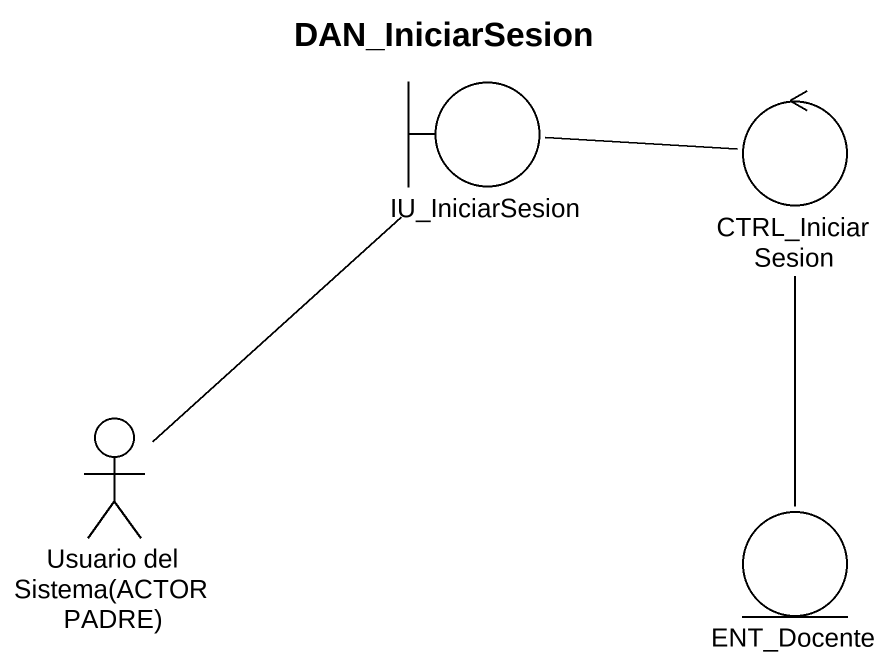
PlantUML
@startuml
title DAN_IniciarSesion
boundary IU_IniciarSesion
control CTRL_IniciarSesion
actor "Usuario del Sistema(ACTOR PADRE)" as Usuario_del_Sistema_ACTOR
entity ENT_Docente
IU_IniciarSesion -right- CTRL_IniciarSesion
CTRL_IniciarSesion -- ENT_Docente
Usuario_del_Sistema_ACTOR -up- IU_IniciarSesion
@enduml
